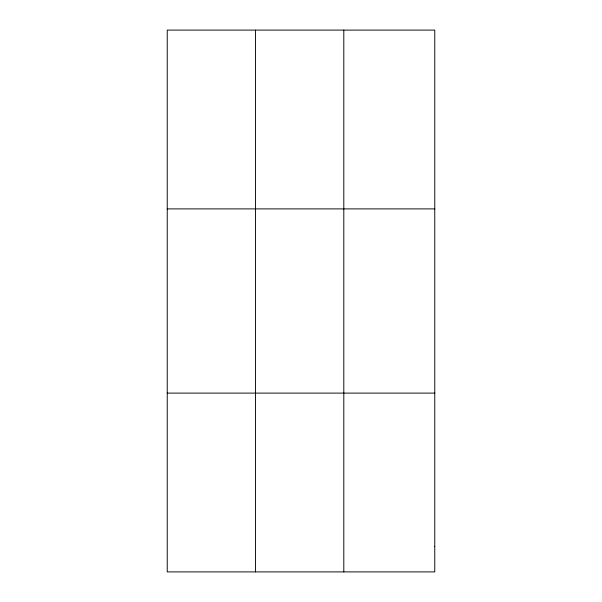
<?xml version="1.0" encoding="UTF-8"?>
<svg xmlns="http://www.w3.org/2000/svg" width="602" height="602" viewBox="0 0 602 602"><rect width="100%" height="100%" fill="white"/><g stroke="black" fill="none" stroke-linecap="round" stroke-linejoin="round"><path stroke-width="0.9" d="M255.519 30.1L255.519 571.9M343.802 30.1L343.802 571.9M167.236 208.894L434.764 208.894M167.236 393.106L434.764 393.106M434.764 546.36L434.764 571.9L167.236 571.9L167.236 30.1L434.764 30.1L434.764 546.36"/></g></svg>
